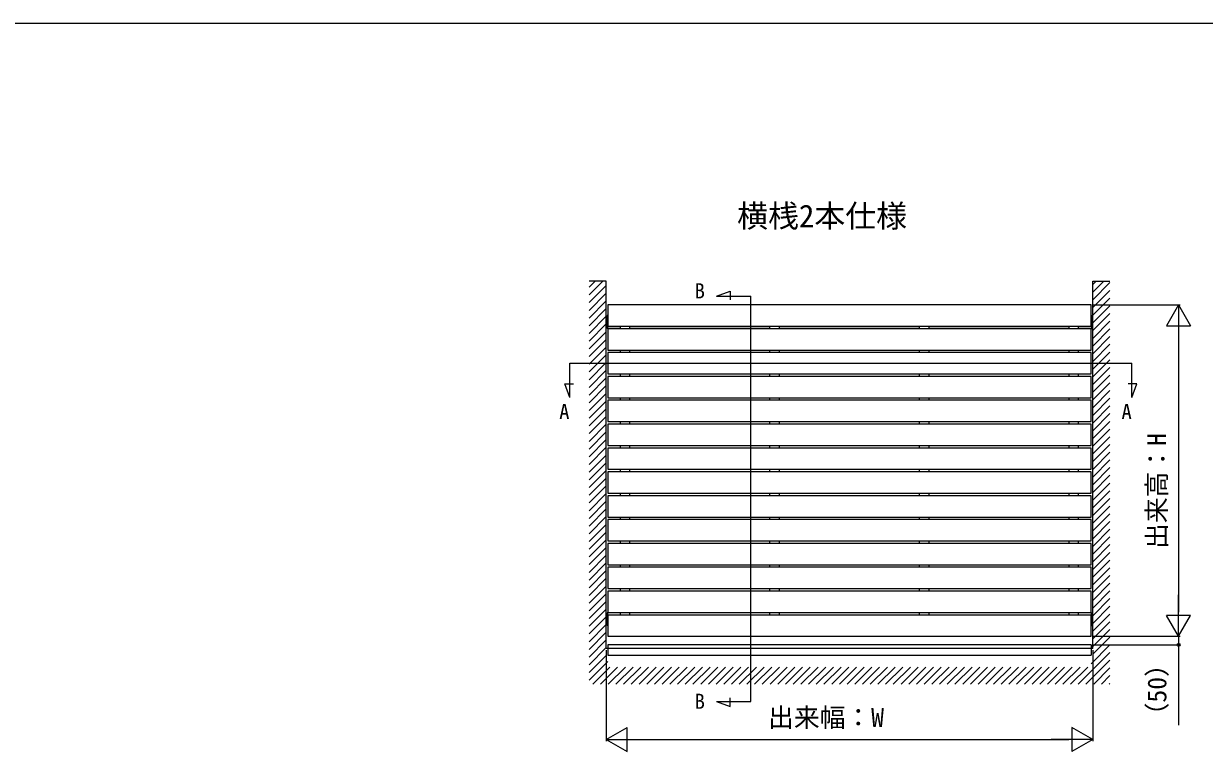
# Model space of a CAD drawing. Units: millimetres, scale not verified. Extents: x -875 to 875, y -1310 to 1300.
# Drawn here: x -221 to 467, y 816 to 1240 of the extents above; entities that cross this region are included whole.
import ezdxf
from ezdxf.enums import TextEntityAlignment as Align

# ---------------------------------------------------------------- set-up
doc = ezdxf.new("R2010")
doc.units = ezdxf.units.MM
doc.header["$LTSCALE"] = 4
for name, color, linetype in [('0-2_USER1', 3, 'Continuous'), ('0-5_YKK_12', 2, 'Continuous'), ('0-7_YKK_A1', 4, 'Continuous'), ('0-8_YKK_D', 6, 'Continuous'), ('0-9_YKK_ZWAK', 7, 'Continuous')]:
    doc.layers.add(name, color=color, linetype=linetype)
doc.styles.add('ＭＳ ゴシック', font='')
doc.styles.get('ＭＳ ゴシック').set_extended_font_data('MS Gothic')

msp = doc.modelspace()

# ---------------------------------------------------------------- linework, layer by layer
at = {"layer": '0-5_YKK_12'}
for p, q in [((182.362, 1081.286), (202.204, 1081.285)), ((202.196, 845.079), (202.198, 1081.285)), ((96.723, 1042.067), (424.339, 1042.064)), ((96.723, 1022.224), (96.723, 1042.067)), ((424.339, 1022.227), (424.339, 1042.069)), ((93.829, 1030.174), (98.888, 1030.174)), ((96.723, 1022.224), (93.829, 1030.174)), ((190.304, 842.186), (190.305, 847.245)), ((182.355, 845.08), (202.197, 845.079)), ((182.355, 845.08), (190.304, 842.186))]:
    msp.add_line(p, q, dxfattribs=at)
for points in [[(182.362, 1081.286), (190.311, 1084.179), (190.311, 1079.12)], [(424.339, 1022.227), (427.233, 1030.177), (422.174, 1030.177)]]:
    msp.add_lwpolyline(points, dxfattribs=at)
at = {"layer": '0-7_YKK_A1'}
for p, q in [((118, 1090), (108, 1090)), ((108, 1086.405), (111.595, 1090)), ((108, 1081.915), (116.085, 1090)), ((108, 1077.425), (118, 1087.425)), ((401.5, 1088.047), (403.453, 1090)), ((401.5, 1083.557), (407.943, 1090)), ((401.5, 1079.067), (411.5, 1089.067)), ((108, 1072.935), (118, 1082.935)), ((401.5, 1074.577), (411.5, 1084.577)), ((108, 1068.445), (118, 1078.445)), ((108, 1063.955), (118, 1073.955)), ((400.5, 1076.1), (119, 1076.1)), ((119, 1076.1), (119, 1063.7)), ((401.5, 1070.087), (411.5, 1080.087)), ((401.5, 1065.597), (411.5, 1075.597)), ((108, 1059.465), (118, 1069.465)), ((118.5, 1062.438), (118.5, 1069.762)), ((118.75, 1069.87), (118.595, 1069.861)), ((118.75, 1069.87), (118.75, 1062.33)), ((400.5, 1069.85), (400.75, 1069.85)), ((400.75, 1069.87), (400.905, 1069.861)), ((400.75, 1069.87), (400.75, 1062.33)), ((401, 1062.438), (401, 1069.762)), ((401.5, 1061.106), (411.5, 1071.106)), ((401.5, 1056.616), (411.5, 1066.616)), ((108, 1054.975), (118, 1064.975)), ((108, 1050.484), (118, 1060.484)), ((118.75, 1062.33), (118.595, 1062.338)), ((126.25, 1062.35), (118.75, 1062.35)), ((400.5, 1062.2), (119, 1062.2)), ((119, 1062.2), (119, 1049.8)), ((126.25, 1062.2), (126.25, 1063.7)), ((131.75, 1062.2), (131.75, 1063.7)), ((213.417, 1062.35), (131.75, 1062.35)), ((213.417, 1062.2), (213.417, 1063.7)), ((218.917, 1062.2), (218.917, 1063.7)), ((300.583, 1062.35), (218.917, 1062.35)), ((300.583, 1062.2), (300.583, 1063.7)), ((306.083, 1062.2), (306.083, 1063.7)), ((387.75, 1062.35), (306.083, 1062.35)), ((387.75, 1062.2), (387.75, 1063.7)), ((393.25, 1062.2), (393.25, 1063.7)), ((400.75, 1062.33), (400.905, 1062.338)), ((401.5, 1052.126), (411.5, 1062.126)), ((108, 1045.994), (118, 1055.994)), ((401.5, 1047.636), (411.5, 1057.636)), ((401.5, 1043.146), (411.5, 1053.146)), ((108, 1041.504), (118, 1051.504)), ((108, 1037.014), (118, 1047.014)), ((400.5, 1048.3), (119, 1048.3)), ((119, 1048.3), (119, 1035.9)), ((126.25, 1048.3), (126.25, 1049.8)), ((131.75, 1048.3), (131.75, 1049.8)), ((213.417, 1048.3), (213.417, 1049.8)), ((218.917, 1048.3), (218.917, 1049.8)), ((300.583, 1048.3), (300.583, 1049.8)), ((306.083, 1048.3), (306.083, 1049.8)), ((387.75, 1048.3), (387.75, 1049.8)), ((393.25, 1048.3), (393.25, 1049.8)), ((401.5, 1038.656), (411.5, 1048.656)), ((108, 1032.524), (118, 1042.524)), ((401.5, 1034.166), (411.5, 1044.166)), ((401.5, 1029.675), (411.5, 1039.675)), ((108, 1028.034), (118, 1038.034)), ((108, 1023.544), (118, 1033.544)), ((400.5, 1034.4), (119, 1034.4)), ((119, 1034.4), (119, 1022)), ((126.25, 1034.4), (126.25, 1035.9)), ((131.75, 1034.4), (131.75, 1035.9)), ((213.417, 1034.4), (213.417, 1035.9)), ((218.917, 1034.4), (218.917, 1035.9)), ((300.583, 1034.4), (300.583, 1035.9)), ((306.083, 1034.4), (306.083, 1035.9)), ((387.75, 1034.4), (387.75, 1035.9)), ((393.25, 1034.4), (393.25, 1035.9)), ((401.5, 1025.185), (411.5, 1035.185)), ((108, 1019.054), (118, 1029.054)), ((401.5, 1020.695), (411.5, 1030.695)), ((401.5, 1016.205), (411.5, 1026.205)), ((108, 1014.563), (118, 1024.563)), ((108, 1010.073), (118, 1020.073)), ((400.5, 1020.5), (119, 1020.5)), ((119, 1020.5), (119, 1008.1)), ((126.25, 1020.5), (126.25, 1022)), ((131.75, 1020.5), (131.75, 1022)), ((213.417, 1020.5), (213.417, 1022)), ((218.917, 1020.5), (218.917, 1022)), ((300.583, 1020.5), (300.583, 1022)), ((306.083, 1020.5), (306.083, 1022)), ((387.75, 1020.5), (387.75, 1022)), ((393.25, 1020.5), (393.25, 1022)), ((401.5, 1011.715), (411.5, 1021.715)), ((108, 1005.583), (118, 1015.583)), ((401.5, 1007.225), (411.5, 1017.225)), ((401.5, 1002.735), (411.5, 1012.735)), ((108, 1001.093), (118, 1011.093)), ((108, 996.603), (118, 1006.603)), ((400.5, 1006.6), (119, 1006.6)), ((119, 1006.6), (119, 994.2)), ((126.25, 1006.6), (126.25, 1008.1)), ((131.75, 1006.6), (131.75, 1008.1)), ((213.417, 1006.6), (213.417, 1008.1)), ((218.917, 1006.6), (218.917, 1008.1)), ((300.583, 1006.6), (300.583, 1008.1)), ((306.083, 1006.6), (306.083, 1008.1)), ((387.75, 1006.6), (387.75, 1008.1)), ((393.25, 1006.6), (393.25, 1008.1)), ((401.5, 998.245), (411.5, 1008.245)), ((108, 992.113), (118, 1002.113)), ((108, 987.623), (118, 997.623)), ((401.5, 993.754), (411.5, 1003.754)), ((401.5, 989.264), (411.5, 999.264)), ((108, 983.133), (118, 993.133)), ((400.5, 992.7), (119, 992.7)), ((119, 992.7), (119, 980.3)), ((126.25, 992.7), (126.25, 994.2)), ((131.75, 992.7), (131.75, 994.2)), ((213.417, 992.7), (213.417, 994.2)), ((218.917, 992.7), (218.917, 994.2)), ((300.583, 992.7), (300.583, 994.2)), ((306.083, 992.7), (306.083, 994.2)), ((387.75, 992.7), (387.75, 994.2)), ((393.25, 992.7), (393.25, 994.2)), ((401.5, 984.774), (411.5, 994.774)), ((108, 978.642), (118, 988.642)), ((108, 974.152), (118, 984.152)), ((401.5, 980.284), (411.5, 990.284)), ((401.5, 975.794), (411.5, 985.794)), ((108, 969.662), (118, 979.662)), ((400.5, 978.8), (119, 978.8)), ((119, 978.8), (119, 966.4)), ((126.25, 978.8), (126.25, 980.3)), ((131.75, 978.8), (131.75, 980.3)), ((213.417, 978.8), (213.417, 980.3)), ((218.917, 978.8), (218.917, 980.3)), ((300.583, 978.8), (300.583, 980.3)), ((306.083, 978.8), (306.083, 980.3)), ((387.75, 978.8), (387.75, 980.3)), ((393.25, 978.8), (393.25, 980.3)), ((401.5, 971.304), (411.5, 981.304)), ((108, 965.172), (118, 975.172)), ((108, 960.682), (118, 970.682)), ((401.5, 966.814), (411.5, 976.814)), ((401.5, 962.324), (411.5, 972.324)), ((108, 956.192), (118, 966.192)), ((400.5, 964.9), (119, 964.9)), ((119, 964.9), (119, 952.5)), ((126.25, 964.9), (126.25, 966.4)), ((131.75, 964.9), (131.75, 966.4)), ((213.417, 964.9), (213.417, 966.4)), ((218.917, 964.9), (218.917, 966.4)), ((300.583, 964.9), (300.583, 966.4)), ((306.083, 964.9), (306.083, 966.4)), ((387.75, 964.9), (387.75, 966.4)), ((393.25, 964.9), (393.25, 966.4)), ((401.5, 957.833), (411.5, 967.833)), ((401.5, 953.343), (411.5, 963.343)), ((108, 951.702), (118, 961.702)), ((108, 947.211), (118, 957.211)), ((401.5, 948.853), (411.5, 958.853)), ((108, 942.721), (118, 952.721)), ((400.5, 951), (119, 951)), ((119, 951), (119, 938.6)), ((126.25, 951), (126.25, 952.5)), ((131.75, 951), (131.75, 952.5)), ((213.417, 951), (213.417, 952.5)), ((218.917, 951), (218.917, 952.5)), ((300.583, 951), (300.583, 952.5)), ((306.083, 951), (306.083, 952.5)), ((387.75, 951), (387.75, 952.5)), ((393.25, 951), (393.25, 952.5)), ((401.5, 944.363), (411.5, 954.363)), ((401.5, 939.873), (411.5, 949.873)), ((108, 938.231), (118, 948.231)), ((108, 933.741), (118, 943.741)), ((401.5, 935.383), (411.5, 945.383)), ((108, 929.251), (118, 939.251)), ((400.5, 937.1), (119, 937.1)), ((119, 937.1), (119, 924.7)), ((126.25, 937.1), (126.25, 938.6)), ((131.75, 937.1), (131.75, 938.6)), ((213.417, 937.1), (213.417, 938.6)), ((218.917, 937.1), (218.917, 938.6)), ((300.583, 937.1), (300.583, 938.6)), ((306.083, 937.1), (306.083, 938.6)), ((387.75, 937.1), (387.75, 938.6)), ((393.25, 937.1), (393.25, 938.6)), ((401.5, 930.893), (411.5, 940.893)), ((401.5, 926.403), (411.5, 936.403)), ((108, 924.761), (118, 934.761)), ((108, 920.271), (118, 930.271)), ((401.5, 921.912), (411.5, 931.912)), ((108, 915.781), (118, 925.781)), ((400.5, 923.2), (119, 923.2)), ((119, 923.2), (119, 910.8)), ((126.25, 923.2), (126.25, 924.7)), ((131.75, 923.2), (131.75, 924.7)), ((213.417, 923.2), (213.417, 924.7)), ((218.917, 923.2), (218.917, 924.7)), ((300.583, 923.2), (300.583, 924.7)), ((306.083, 923.2), (306.083, 924.7)), ((387.75, 923.2), (387.75, 924.7)), ((393.25, 923.2), (393.25, 924.7)), ((401.5, 917.422), (411.5, 927.422)), ((401.5, 912.932), (411.5, 922.932)), ((108, 911.29), (118, 921.29)), ((108, 906.8), (118, 916.8)), ((401.5, 908.442), (411.5, 918.442)), ((108, 902.31), (118, 912.31)), ((400.5, 909.3), (119, 909.3)), ((119, 909.3), (119, 896.9)), ((126.25, 909.3), (126.25, 910.8)), ((131.75, 909.3), (131.75, 910.8)), ((213.417, 909.3), (213.417, 910.8)), ((218.917, 909.3), (218.917, 910.8)), ((300.583, 909.3), (300.583, 910.8)), ((306.083, 909.3), (306.083, 910.8)), ((387.75, 909.3), (387.75, 910.8)), ((393.25, 909.3), (393.25, 910.8)), ((401.5, 903.952), (411.5, 913.952)), ((401.5, 899.462), (411.5, 909.462)), ((108, 897.82), (118, 907.82)), ((108, 893.33), (118, 903.33)), ((401.5, 894.972), (411.5, 904.972)), ((108, 888.84), (118, 898.84)), ((118.5, 896.662), (118.5, 889.338)), ((118.75, 896.77), (118.595, 896.761)), ((118.75, 889.23), (118.75, 896.77)), ((126.25, 896.75), (118.75, 896.75)), ((400.5, 895.4), (119, 895.4)), ((119, 895.4), (119, 883)), ((126.25, 895.4), (126.25, 896.9)), ((131.75, 895.4), (131.75, 896.9)), ((213.417, 896.75), (131.75, 896.75)), ((213.417, 895.4), (213.417, 896.9)), ((218.917, 895.4), (218.917, 896.9)), ((300.583, 896.75), (218.917, 896.75)), ((300.583, 895.4), (300.583, 896.9)), ((306.083, 895.4), (306.083, 896.9)), ((387.75, 896.75), (306.083, 896.75)), ((387.75, 895.4), (387.75, 896.9)), ((393.25, 895.4), (393.25, 896.9)), ((400.75, 896.77), (400.905, 896.761)), ((400.75, 889.23), (400.75, 896.77)), ((401, 896.662), (401, 889.338)), ((401.5, 890.482), (411.5, 900.482)), ((401.5, 885.991), (411.5, 895.991)), ((108, 884.35), (118, 894.35)), ((108, 879.86), (118, 889.86)), ((118.75, 889.23), (118.595, 889.238)), ((400.5, 889.25), (400.75, 889.25)), ((400.75, 889.23), (400.905, 889.238)), ((401.5, 881.501), (411.5, 891.501)), ((108, 875.369), (118, 885.369)), ((108, 870.879), (118, 880.879)), ((401.5, 877.011), (411.5, 887.011)), ((401.5, 872.521), (411.5, 882.521)), ((108, 866.389), (118, 876.389)), ((400.5, 878), (119, 878)), ((119, 878), (119, 872)), ((400.5, 867.031), (411.5, 878.031)), ((400.5, 878), (400.5, 872)), ((108, 861.899), (118, 871.899)), ((108, 857.409), (119, 868.409)), ((119, 872), (400.5, 872)), ((393.059, 855.1), (411.5, 873.541)), ((397.549, 855.1), (411.5, 869.051)), ((110.181, 855.1), (120.181, 865.1)), ((114.671, 855.1), (124.671, 865.1)), ((119.161, 855.1), (129.161, 865.1)), ((123.651, 855.1), (133.651, 865.1)), ((128.141, 855.1), (138.141, 865.1)), ((132.631, 855.1), (142.631, 865.1)), ((137.122, 855.1), (147.122, 865.1)), ((141.612, 855.1), (151.612, 865.1)), ((146.102, 855.1), (156.102, 865.1)), ((150.592, 855.1), (160.592, 865.1)), ((155.082, 855.1), (165.082, 865.1)), ((159.572, 855.1), (169.572, 865.1)), ((164.062, 855.1), (174.062, 865.1)), ((168.552, 855.1), (178.552, 865.1)), ((173.043, 855.1), (183.043, 865.1)), ((177.533, 855.1), (187.533, 865.1)), ((182.023, 855.1), (192.023, 865.1)), ((186.513, 855.1), (196.513, 865.1)), ((191.003, 855.1), (201.003, 865.1)), ((195.493, 855.1), (205.493, 865.1)), ((199.983, 855.1), (209.983, 865.1)), ((204.473, 855.1), (214.473, 865.1)), ((208.964, 855.1), (218.964, 865.1)), ((213.454, 855.1), (223.454, 865.1)), ((217.944, 855.1), (227.944, 865.1)), ((222.434, 855.1), (232.434, 865.1)), ((226.924, 855.1), (236.924, 865.1)), ((231.414, 855.1), (241.414, 865.1)), ((235.904, 855.1), (245.904, 865.1)), ((240.394, 855.1), (250.394, 865.1)), ((244.885, 855.1), (254.885, 865.1)), ((249.375, 855.1), (259.375, 865.1)), ((253.865, 855.1), (263.865, 865.1)), ((258.355, 855.1), (268.355, 865.1)), ((262.845, 855.1), (272.845, 865.1)), ((267.335, 855.1), (277.335, 865.1)), ((271.825, 855.1), (281.825, 865.1)), ((276.315, 855.1), (286.315, 865.1)), ((280.806, 855.1), (290.806, 865.1)), ((285.296, 855.1), (295.296, 865.1)), ((289.786, 855.1), (299.786, 865.1)), ((294.276, 855.1), (304.276, 865.1)), ((298.766, 855.1), (308.766, 865.1)), ((303.256, 855.1), (313.256, 865.1)), ((307.746, 855.1), (317.746, 865.1)), ((312.237, 855.1), (322.237, 865.1)), ((316.727, 855.1), (326.727, 865.1)), ((321.217, 855.1), (331.217, 865.1)), ((325.707, 855.1), (335.707, 865.1)), ((330.197, 855.1), (340.197, 865.1)), ((334.687, 855.1), (344.687, 865.1)), ((339.177, 855.1), (349.177, 865.1)), ((343.667, 855.1), (353.667, 865.1)), ((348.158, 855.1), (358.158, 865.1)), ((352.648, 855.1), (362.648, 865.1)), ((357.138, 855.1), (367.138, 865.1)), ((361.628, 855.1), (371.628, 865.1)), ((366.118, 855.1), (376.118, 865.1)), ((370.608, 855.1), (380.608, 865.1)), ((375.098, 855.1), (385.098, 865.1)), ((379.588, 855.1), (389.588, 865.1)), ((384.079, 855.1), (394.079, 865.1)), ((388.569, 855.1), (398.569, 865.1)), ((402.039, 855.1), (411.5, 864.56)), ((406.529, 855.1), (411.5, 860.07)), ((411.019, 855.1), (411.5, 855.58))]:
    msp.add_line(p, q, dxfattribs=at)
for points in [[(401.5, 875.9), (119, 875.9), (118, 875.9), (118, 1090)], [(401.5, 875.9), (401.5, 1090), (411.5, 1090)], [(119, 1063.7), (400.5, 1063.7), (400.5, 1076.1)], [(118.75, 1062.35), (118.75, 1069.85), (119, 1069.85)], [(400.75, 1069.85), (400.75, 1062.35), (393.25, 1062.35)], [(119, 1049.8), (400.5, 1049.8), (400.5, 1062.2)], [(119, 1035.9), (400.5, 1035.9), (400.5, 1048.3)], [(119, 1022), (400.5, 1022), (400.5, 1034.4)], [(119, 1008.1), (400.5, 1008.1), (400.5, 1020.5)], [(119, 994.2), (400.5, 994.2), (400.5, 1006.6)], [(119, 980.3), (400.5, 980.3), (400.5, 992.7)], [(119, 966.4), (400.5, 966.4), (400.5, 978.8)], [(119, 952.5), (400.5, 952.5), (400.5, 964.9)], [(119, 938.6), (400.5, 938.6), (400.5, 951)], [(119, 924.7), (400.5, 924.7), (400.5, 937.1)], [(119, 910.8), (400.5, 910.8), (400.5, 923.2)], [(119, 896.9), (400.5, 896.9), (400.5, 909.3)], [(118.75, 896.75), (118.75, 889.25), (119, 889.25)], [(119, 883), (400.5, 883), (400.5, 895.4)], [(400.75, 889.25), (400.75, 896.75), (393.25, 896.75)]]:
    msp.add_lwpolyline(points, dxfattribs=at)
for centre, start, end in [((118.6, 1069.762), 93, 180), ((400.9, 1069.762), 0, 87), ((118.6, 1062.438), 180, 267), ((400.9, 1062.438), 273, 0), ((118.6, 896.662), 93, 180), ((400.9, 896.662), 0, 87), ((118.6, 889.338), 180, 267), ((400.9, 889.338), 273, 0)]:
    msp.add_arc(centre, 0.1, start, end, dxfattribs=at)
at = {"layer": '0-8_YKK_D'}
for p, q in [((401.5, 1076.1), (452.5, 1076.1)), ((451.5, 1076.1), (444.5, 1063.975)), ((451.5, 1076.1), (458.5, 1063.975)), ((451.5, 1076.1), (451.5, 1051.851)), ((444.5, 1063.975), (458.5, 1063.975)), ((451.5, 1062.1), (451.5, 897)), ((451.5, 883), (451.5, 907.248)), ((451.5, 883), (444.5, 895.124)), ((458.5, 895.124), (444.5, 895.124)), ((451.5, 883), (458.5, 895.124)), ((401.5, 883), (452.5, 883)), ((401.5, 883), (452.5, 883)), ((118, 874.9), (118, 821.95)), ((401.5, 878), (452.5, 878)), ((401.5, 874.9), (401.5, 821.95)), ((118, 822.95), (130.124, 829.95)), ((130.124, 815.95), (130.124, 829.95)), ((401.5, 822.95), (389.376, 829.95)), ((389.376, 829.95), (389.376, 815.95)), ((118, 822.95), (130.124, 815.95)), ((118, 822.95), (142.249, 822.95)), ((132, 822.95), (387.5, 822.95)), ((401.5, 822.95), (377.251, 822.95)), ((401.5, 822.95), (389.376, 815.95))]:
    msp.add_line(p, q, dxfattribs=at)
msp.add_lwpolyline([(451.5, 883), (451.5, 878), (451.5, 831.289)], dxfattribs=at)
msp.add_circle((451.5, 878), 0.875, dxfattribs=at)
at = {"layer": '0-9_YKK_ZWAK'}
msp.add_line((875, 1240), (-875, 1240), dxfattribs=at)

# ---------------------------------------------------------------- texts
at = {"layer": '0-2_USER1', "style": 'ＭＳ ゴシック'}
for s, height, p in [('横桟2本仕様', 13.2, (194.284, 1117.352)), ('A', 8.798, (90.616, 1006.899)), ('A', 8.798, (418.233, 1006.902))]:
    msp.add_text(s, height=height, dxfattribs=at).set_placement(p, align=Align.BOTTOM_LEFT)
for p in [(169.545, 1077.264), (169.545, 838.105)]:
    msp.add_text('B', height=8.798, rotation=359.997, dxfattribs=at).set_placement(p, align=Align.BOTTOM_LEFT)
at = {"layer": '0-8_YKK_D', "style": 'ＭＳ ゴシック'}
for s, p in [('出来高：H', (447.54, 933.953)), ('（50）', (447.71, 829.369))]:
    msp.add_text(s, height=11, rotation=90, dxfattribs=at).set_placement(p, align=Align.BOTTOM_LEFT)
msp.add_text('出来幅：W', height=11, dxfattribs=at).set_placement((212.364, 826.91), align=Align.BOTTOM_LEFT)

doc.saveas('drawing.dxf')
